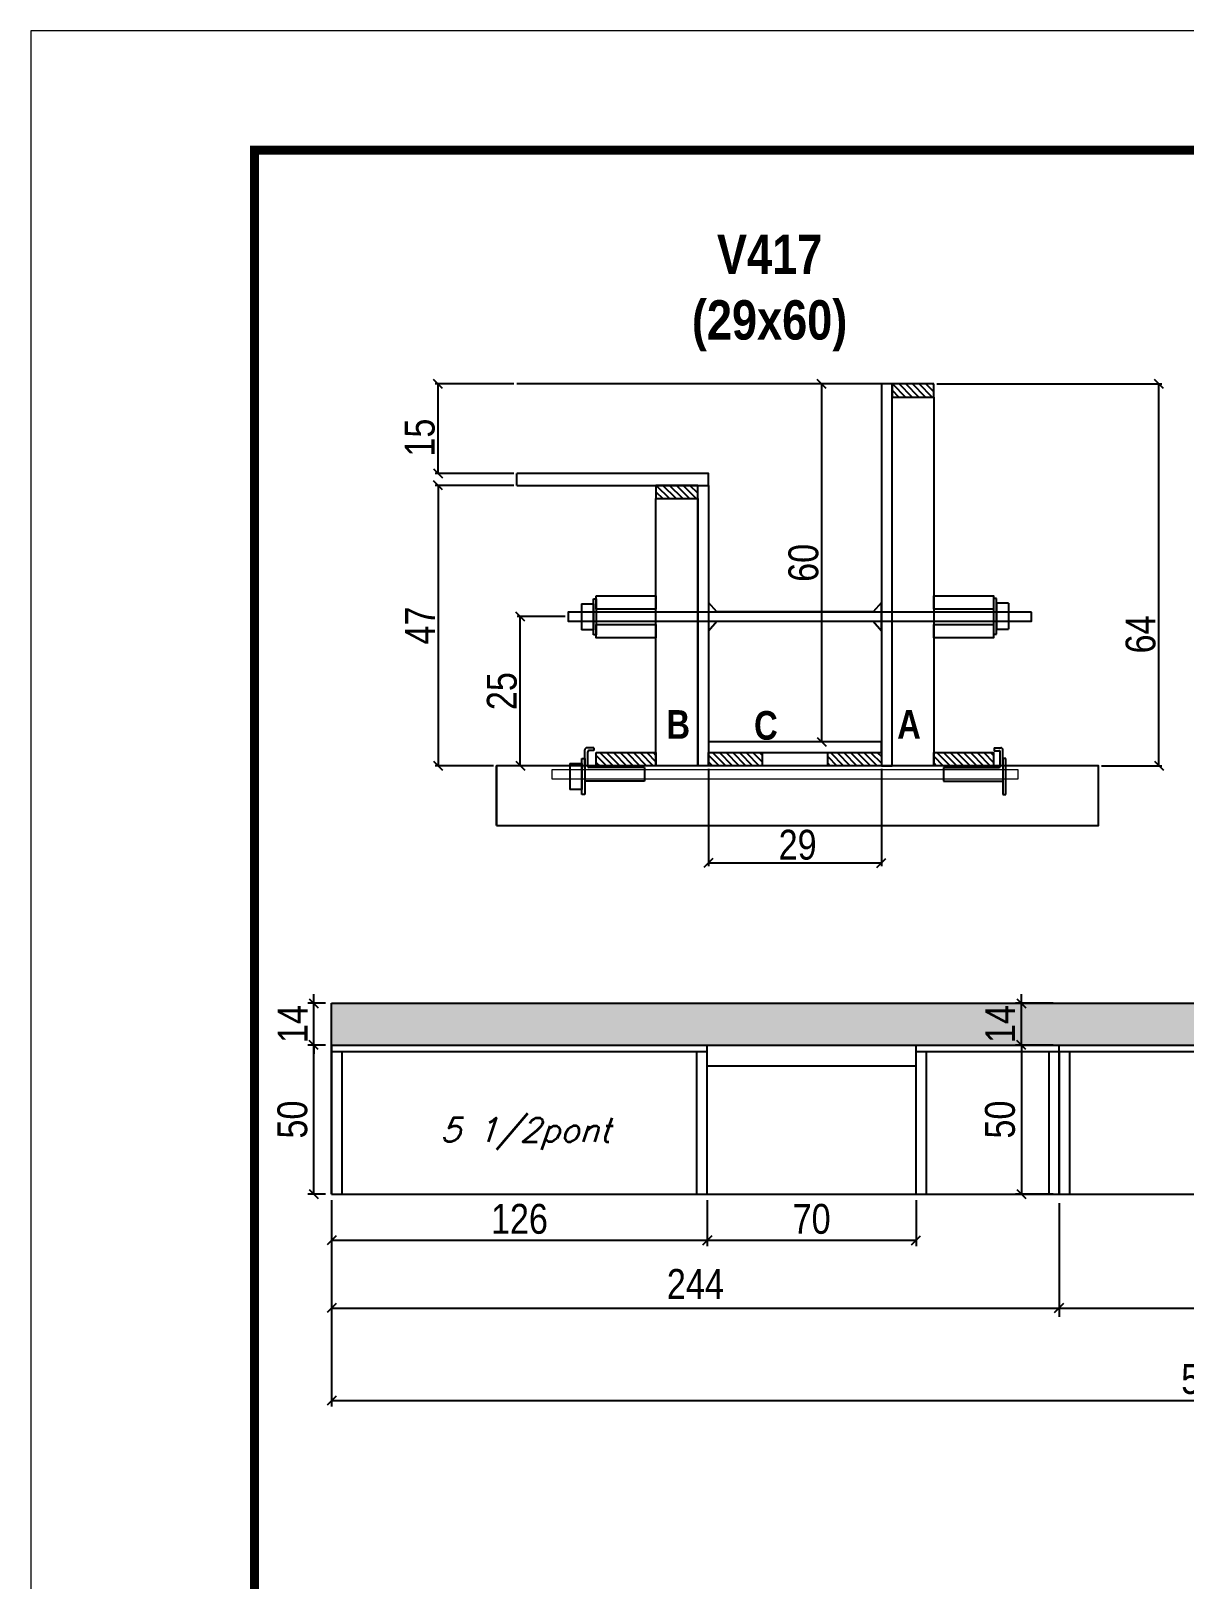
# Model space of a CAD drawing. Extents: x -3394 to 16474, y -5031 to 14397.
# Drawn here: x 5857 to 6244, y 10432 to 10951 of the extents above; entities that cross this region are included whole.
import ezdxf

# ---------------------------------------------------------------- set-up
doc = ezdxf.new("R2010")
doc.units = 0
doc.linetypes.add('DASHED', pattern=[0.75, 0.5, -0.25])
doc.layers.get('0').update_dxf_attribs({"linetype": 'CONTINUOUS'})
doc.layers.get('Defpoints').update_dxf_attribs({"linetype": 'CONTINUOUS'})
for name, color, linetype in [('1HACHURA MADEIRAS', 1, 'CONTINUOUS'), ('barrote', 251, 'CONTINUOUS'), ('COTA', 241, 'CONTINUOUS'), ('detalhes', 4, 'CONTINUOUS'), ('NOMENCLATURA', 7, 'CONTINUOUS'), ('Painéis', 200, 'CONTINUOUS'), ('presilha', 1, 'CONTINUOUS'), ('SARR_2.2x10', 60, 'CONTINUOUS'), ('SARR_2.2x7', 40, 'CONTINUOUS'), ('SARR_3.5x7', 81, 'CONTINUOUS'), ('texto', 7, 'CONTINUOUS'), ('Tubo de PVC', 51, 'CONTINUOUS')]:
    doc.layers.add(name, color=color, linetype=linetype)
for name, color, linetype, lineweight in [('CONCRETO', 251, 'CONTINUOUS', 25), ('Folhas', 255, 'CONTINUOUS', 9), ('SARRAFO DE PRESSAO', 251, 'DASHED', 9), ('SCO-___-LAJ', 2, 'CONTINUOUS', 0)]:
    doc.layers.add(name, color=color, linetype=linetype, lineweight=lineweight)
doc.styles.add('COTA TECNICA', font='techl___.ttf', dxfattribs={"height": 10})
doc.styles.add('COTA TECNICA 2X', font='techl___.ttf', dxfattribs={"height": 10})
doc.styles.add('ROMANS', font='romans.shx')
doc.styles.add('TECNICA', font='techb___.ttf', dxfattribs={"height": 10})
doc.dimstyles.new('PAINEL', dxfattribs={"dimtxt": 10, "dimasz": 3, "dimexe": 3, "dimexo": 3, "dimgap": 3, "dimtad": 1, "dimdec": 1, "dimzin": 12, "dimdsep": 46, "dimtxsty": 'COTA TECNICA', "dimblk1": 'OBLIQUE', "dimblk2": 'OBLIQUE', "dimsah": 1, "dimcen": 0.9, "dimclrd": 4, "dimclre": 4, "dimclrt": 240, "dimadec": 1, "dimazin": 3, "dimtfac": 1, "dimtdec": 1, "dimtmove": 0, "dimatfit": 3, "dimfxl": 1, "dimtolj": 1, "dimtzin": 12, "dimarcsym": 0})
doc.dimstyles.new('SECAO', dxfattribs={"dimscale": 0.333333, "dimtxt": 5, "dimasz": 9, "dimexe": 3, "dimexo": 3, "dimgap": 3, "dimtad": 1, "dimdec": 1, "dimlfac": 0.5, "dimzin": 12, "dimdsep": 46, "dimtxsty": 'COTA TECNICA 2X', "dimblk1": 'OBLIQUE', "dimblk2": 'OBLIQUE', "dimsah": 1, "dimcen": 0.9, "dimclrd": 4, "dimclre": 4, "dimclrt": 240, "dimadec": 1, "dimazin": 3, "dimtfac": 1, "dimtdec": 1, "dimtmove": 0, "dimatfit": 3, "dimfxl": 1, "dimtolj": 1, "dimtzin": 12, "dimarcsym": 0})

# ---------------------------------------------------------------- blocks, each defined once
blk = doc.blocks.new('9999999999')
at = {"layer": 'Folhas'}
blk.add_lwpolyline([(98138.98, 34190.21), (99623.98, 34190.21), (99623.98, 35240.21), (98138.98, 35240.21)], close=True, dxfattribs=at)
at = {"layer": 'Folhas', "color": 30, "const_width": 3}
blk.add_lwpolyline([(98213.98, 34230.21), (99583.98, 34230.21), (99583.98, 35200.21), (98213.98, 35200.21)], close=True, dxfattribs=at)
blk = doc.blocks.new('_Oblique')
at = {"color": 0, "linetype": 'ByBlock', "lineweight": -2}
blk.add_line((-0.5, -0.5), (0.5, 0.5), dxfattribs=at)
blk = doc.blocks.new('*D457')
at = {"layer": 'COTA', "color": 4, "lineweight": -2, "transparency": 16777216}
for p, q in [((6084.41, 10703.48), (6084.41, 10670.83)), ((6142.41, 10703.48), (6142.41, 10670.83)), ((6142.41, 10671.83), (6084.41, 10671.83))]:
    blk.add_line(p, q, dxfattribs=at)
at = {"layer": 'Defpoints', "color": 0, "transparency": 16777216}
for p in [(6084.41, 10704.48), (6142.41, 10704.48), (6084.41, 10671.83)]:
    blk.add_point(p, dxfattribs=at)
at = {"layer": 'COTA', "color": 4, "lineweight": -2, "transparency": 16777216, "xscale": 3, "yscale": 3, "zscale": 3, "rotation": 180}
blk.add_blockref('_Oblique', (6084.41, 10671.83), dxfattribs=at)
at = {"layer": 'COTA', "color": 4, "lineweight": -2, "transparency": 16777216, "xscale": 3, "yscale": 3, "zscale": 3}
blk.add_blockref('_Oblique', (6142.41, 10671.83), dxfattribs=at)
at = {"layer": 'COTA', "color": 240, "transparency": 16777216, "insert": (6114.32, 10677.92), "char_height": 10, "attachment_point": 5, "style": 'COTA TECNICA 2X'}
blk.add_mtext('\\A1;29', dxfattribs=at)
blk = doc.blocks.new('PRESILHA METÁLICA 1')
at = {"layer": 'presilha'}
for p, q in [((7.5, 10.64), (7.5, 19.86)), ((12, 21), (8.64, 21)), ((9, 11.57), (9, 18.93)), ((12, 19.5), (9.57, 19.5)), ((12, 21), (12, 19.5)), ((0, 13), (6, 13)), ((0, 13), (0, 0)), ((6, 15.5), (7.5, 15.5)), ((6, -2.5), (6, 15.5)), ((6, 13), (6, 0)), ((7.5, 15.5), (7.5, -2.5)), ((37.5, 11), (9.57, 11)), ((37.5, 11), (37.5, 4.1)), ((6, 0), (0, 0)), ((37.5, 4.1), (7.5, 4.1)), ((7.5, -2.5), (6, -2.5))]:
    blk.add_line(p, q, dxfattribs=at)
for centre, radius, start, end in [((8.64, 19.86), 1.14, 90, 180), ((9.57, 18.93), 0.57, 90, 180), ((9.57, 11.57), 0.57, 180, 270)]:
    blk.add_arc(centre, radius, start, end, dxfattribs=at)
blk = doc.blocks.new('PRESILHA METÁLICA 2')
at = {"layer": 'presilha'}
for p, q in [((-5.25, 23.5), (-5.25, 22)), ((-5.25, 23.5), (-1.89, 23.5)), ((-5.25, 22), (-2.82, 22)), ((-2.25, 14.07), (-2.25, 21.43)), ((-0.75, 14.64), (-0.75, 22.36)), ((0.75, 18), (-0.75, 18)), ((-0.75, 18), (-0.75, 0)), ((0.75, 0), (0.75, 18)), ((-30.75, 13.5), (-30.75, 6.6)), ((-30.75, 13.5), (-2.82, 13.5)), ((-30.75, 6.6), (-0.75, 6.6)), ((-0.75, 0), (0.75, 0))]:
    blk.add_line(p, q, dxfattribs=at)
for centre, radius, start, end in [((-1.89, 22.36), 1.14, 0, 90), ((-2.82, 21.43), 0.57, 0, 90), ((-2.82, 14.07), 0.57, 270, 0)]:
    blk.add_arc(centre, radius, start, end, dxfattribs=at)
blk = doc.blocks.new('*D458')
at = {"layer": 'COTA', "color": 4, "lineweight": -2, "transparency": 16777216}
for p, q in [((6019.11, 10798.48), (5992.76, 10798.48)), ((5993.76, 10798.48), (5993.76, 10704.48)), ((6012.36, 10704.48), (5992.76, 10704.48))]:
    blk.add_line(p, q, dxfattribs=at)
at = {"layer": 'Defpoints', "color": 0, "transparency": 16777216}
for p in [(6020.11, 10798.48), (5993.76, 10704.48), (6013.36, 10704.48)]:
    blk.add_point(p, dxfattribs=at)
at = {"layer": 'COTA', "color": 4, "lineweight": -2, "transparency": 16777216, "xscale": 3, "yscale": 3, "zscale": 3}
for p, rotation in [((5993.76, 10798.48), 90), ((5993.76, 10704.48), 270)]:
    blk.add_blockref('_Oblique', p, dxfattribs=dict(at, rotation=rotation))
at = {"layer": 'COTA', "color": 240, "transparency": 16777216, "insert": (5987.69, 10751.48), "char_height": 10, "attachment_point": 5, "rotation": 90, "style": 'COTA TECNICA 2X'}
blk.add_mtext('\\A1;47', dxfattribs=at)
blk = doc.blocks.new('*D459')
at = {"layer": 'COTA', "color": 4, "lineweight": -2, "transparency": 16777216}
for p, q in [((6141.41, 10832.48), (6121.41, 10832.48)), ((6122.41, 10712.48), (6122.41, 10832.48)), ((6134, 10712.48), (6121.41, 10712.48))]:
    blk.add_line(p, q, dxfattribs=at)
at = {"layer": 'Defpoints', "color": 0, "transparency": 16777216}
for p in [(6122.41, 10832.48), (6142.41, 10832.48), (6135, 10712.48)]:
    blk.add_point(p, dxfattribs=at)
at = {"layer": 'COTA', "color": 4, "lineweight": -2, "transparency": 16777216, "xscale": 3, "yscale": 3, "zscale": 3}
for p, rotation in [((6122.41, 10832.48), 90), ((6122.41, 10712.48), 270)]:
    blk.add_blockref('_Oblique', p, dxfattribs=dict(at, rotation=rotation))
at = {"layer": 'COTA', "color": 240, "transparency": 16777216, "insert": (6116.31, 10772.48), "char_height": 10, "attachment_point": 5, "rotation": 90, "style": 'COTA TECNICA 2X'}
blk.add_mtext('\\A1;60', dxfattribs=at)
blk = doc.blocks.new('*D460')
at = {"layer": 'COTA', "color": 4, "lineweight": -2, "transparency": 16777216}
for p, q in [((6019.11, 10832.48), (5992.76, 10832.48)), ((5993.76, 10802.48), (5993.76, 10832.48)), ((6019.11, 10802.48), (5992.76, 10802.48))]:
    blk.add_line(p, q, dxfattribs=at)
at = {"layer": 'Defpoints', "color": 0, "transparency": 16777216}
for p in [(5993.76, 10832.48), (6020.11, 10832.48), (6020.11, 10802.48)]:
    blk.add_point(p, dxfattribs=at)
at = {"layer": 'COTA', "color": 4, "lineweight": -2, "transparency": 16777216, "xscale": 3, "yscale": 3, "zscale": 3}
for p, rotation in [((5993.76, 10832.48), 90), ((5993.76, 10802.48), 270)]:
    blk.add_blockref('_Oblique', p, dxfattribs=dict(at, rotation=rotation))
at = {"layer": 'COTA', "color": 240, "transparency": 16777216, "insert": (5987.65, 10814.48), "char_height": 10, "attachment_point": 5, "rotation": 90, "style": 'COTA TECNICA 2X'}
blk.add_mtext('\\A1;15', dxfattribs=at)
blk = doc.blocks.new('*D461')
at = {"layer": 'COTA', "color": 4, "lineweight": -2, "transparency": 16777216}
for p, q in [((6161.01, 10832.48), (6236.48, 10832.48)), ((6235.48, 10704.48), (6235.48, 10832.48)), ((6216.27, 10704.48), (6236.48, 10704.48))]:
    blk.add_line(p, q, dxfattribs=at)
at = {"layer": 'Defpoints', "color": 0, "transparency": 16777216}
for p in [(6160.01, 10832.48), (6235.48, 10832.48), (6215.27, 10704.48)]:
    blk.add_point(p, dxfattribs=at)
at = {"layer": 'COTA', "color": 4, "lineweight": -2, "transparency": 16777216, "xscale": 3, "yscale": 3, "zscale": 3}
for p, rotation in [((6235.48, 10832.48), 90), ((6235.48, 10704.48), 270)]:
    blk.add_blockref('_Oblique', p, dxfattribs=dict(at, rotation=rotation))
at = {"layer": 'COTA', "color": 240, "transparency": 16777216, "insert": (6229.38, 10748.48), "char_height": 10, "attachment_point": 5, "rotation": 90, "style": 'COTA TECNICA 2X'}
blk.add_mtext('\\A1;64', dxfattribs=at)
blk = doc.blocks.new('*D463')
at = {"layer": 'COTA', "color": 4, "lineweight": -2, "transparency": 16777216}
for p, q in [((6036.33, 10754.48), (6020.28, 10754.48)), ((6021.28, 10704.48), (6021.28, 10754.48)), ((6045.81, 10704.48), (6020.28, 10704.48))]:
    blk.add_line(p, q, dxfattribs=at)
at = {"layer": 'Defpoints', "color": 0, "transparency": 16777216}
for p in [(6021.28, 10754.48), (6037.33, 10754.48), (6046.81, 10704.48)]:
    blk.add_point(p, dxfattribs=at)
at = {"layer": 'COTA', "color": 4, "lineweight": -2, "transparency": 16777216, "xscale": 3, "yscale": 3, "zscale": 3}
for p, rotation in [((6021.28, 10754.48), 90), ((6021.28, 10704.48), 270)]:
    blk.add_blockref('_Oblique', p, dxfattribs=dict(at, rotation=rotation))
at = {"layer": 'COTA', "color": 240, "transparency": 16777216, "insert": (6015.17, 10729.48), "char_height": 10, "attachment_point": 5, "rotation": 90, "style": 'COTA TECNICA 2X'}
blk.add_mtext('\\A1;25', dxfattribs=at)
blk = doc.blocks.new('*D471')
at = {"layer": 'COTA', "color": 4, "linetype": 'ByBlock', "lineweight": -2, "transparency": 16777216}
for p, q in [((5958.02, 10557.83), (5958.02, 10519.64)), ((6202.02, 10557.83), (6202.02, 10519.64)), ((5958.02, 10522.64), (6202.02, 10522.64))]:
    blk.add_line(p, q, dxfattribs=at)
at = {"layer": 'Defpoints', "color": 0, "linetype": 'ByBlock', "transparency": 16777216}
for p in [(5958.02, 10560.83), (6202.02, 10560.83), (6202.02, 10522.64)]:
    blk.add_point(p, dxfattribs=at)
at = {"layer": 'COTA', "color": 4, "linetype": 'ByBlock', "lineweight": -2, "transparency": 16777216, "xscale": 3, "yscale": 3, "zscale": 3, "rotation": 180}
blk.add_blockref('_Oblique', (5958.02, 10522.64), dxfattribs=at)
at = {"layer": 'COTA', "color": 4, "linetype": 'ByBlock', "lineweight": -2, "transparency": 16777216, "xscale": 3, "yscale": 3, "zscale": 3}
blk.add_blockref('_Oblique', (6202.02, 10522.64), dxfattribs=at)
at = {"layer": 'COTA', "color": 240, "linetype": 'ByBlock', "transparency": 16777216, "insert": (6080.02, 10530.71), "char_height": 10, "attachment_point": 5, "style": 'COTA TECNICA'}
blk.add_mtext('\\A1;244', dxfattribs=at)
blk = doc.blocks.new('*D472')
at = {"layer": 'COTA', "color": 4, "linetype": 'ByBlock', "lineweight": -2, "transparency": 16777216}
for p, q in [((6202.02, 10557.83), (6202.02, 10519.64)), ((6434.02, 10557.83), (6434.02, 10519.64)), ((6202.02, 10522.64), (6434.02, 10522.64))]:
    blk.add_line(p, q, dxfattribs=at)
at = {"layer": 'Defpoints', "color": 0, "linetype": 'ByBlock', "transparency": 16777216}
for p in [(6202.02, 10560.83), (6434.02, 10560.83), (6434.02, 10522.64)]:
    blk.add_point(p, dxfattribs=at)
at = {"layer": 'COTA', "color": 4, "linetype": 'ByBlock', "lineweight": -2, "transparency": 16777216, "xscale": 3, "yscale": 3, "zscale": 3, "rotation": 180}
blk.add_blockref('_Oblique', (6202.02, 10522.64), dxfattribs=at)
at = {"layer": 'COTA', "color": 4, "linetype": 'ByBlock', "lineweight": -2, "transparency": 16777216, "xscale": 3, "yscale": 3, "zscale": 3}
blk.add_blockref('_Oblique', (6434.02, 10522.64), dxfattribs=at)
at = {"layer": 'COTA', "color": 240, "linetype": 'ByBlock', "transparency": 16777216, "insert": (6318.02, 10530.86), "char_height": 10, "attachment_point": 5, "style": 'COTA TECNICA'}
blk.add_mtext('\\A1;232', dxfattribs=at)
blk = doc.blocks.new('*D473')
at = {"layer": 'COTA', "color": 4, "linetype": 'Continuous', "lineweight": -2, "transparency": 16777216}
for p, q in [((5958.02, 10558.83), (5958.02, 10489.62)), ((6547.02, 10558.83), (6547.02, 10489.62)), ((5958.02, 10491.62), (6547.02, 10491.62))]:
    blk.add_line(p, q, dxfattribs=at)
at = {"layer": 'Defpoints', "color": 0, "linetype": 'Continuous', "transparency": 16777216}
for p in [(5958.02, 10560.83), (6547.02, 10560.83), (6547.02, 10491.62)]:
    blk.add_point(p, dxfattribs=at)
at = {"layer": 'COTA', "color": 4, "linetype": 'Continuous', "lineweight": -2, "transparency": 16777216, "xscale": 3, "yscale": 3, "zscale": 3, "rotation": 180}
blk.add_blockref('_Oblique', (5958.02, 10491.62), dxfattribs=at)
at = {"layer": 'COTA', "color": 4, "linetype": 'Continuous', "lineweight": -2, "transparency": 16777216, "xscale": 3, "yscale": 3, "zscale": 3}
blk.add_blockref('_Oblique', (6547.02, 10491.62), dxfattribs=at)
at = {"layer": 'COTA', "color": 240, "linetype": 'Continuous', "transparency": 16777216, "insert": (6252.52, 10498.76), "char_height": 10, "attachment_point": 5, "style": 'COTA TECNICA'}
blk.add_mtext('\\A1;589', dxfattribs=at)
blk = doc.blocks.new('*D474')
at = {"layer": 'COTA', "color": 4, "linetype": 'Continuous', "lineweight": -2, "transparency": 16777216}
for p, q in [((5958.02, 10558.83), (5958.02, 10543.36)), ((6084.02, 10558.83), (6084.02, 10543.36)), ((5958.02, 10545.36), (6084.02, 10545.36))]:
    blk.add_line(p, q, dxfattribs=at)
at = {"layer": 'Defpoints', "color": 0, "linetype": 'Continuous', "transparency": 16777216}
for p in [(5958.02, 10560.83), (6084.02, 10560.83), (6084.02, 10545.36)]:
    blk.add_point(p, dxfattribs=at)
at = {"layer": 'COTA', "color": 4, "linetype": 'Continuous', "lineweight": -2, "transparency": 16777216, "xscale": 3, "yscale": 3, "zscale": 3, "rotation": 180}
blk.add_blockref('_Oblique', (5958.02, 10545.36), dxfattribs=at)
at = {"layer": 'COTA', "color": 4, "linetype": 'Continuous', "lineweight": -2, "transparency": 16777216, "xscale": 3, "yscale": 3, "zscale": 3}
blk.add_blockref('_Oblique', (6084.02, 10545.36), dxfattribs=at)
at = {"layer": 'COTA', "color": 240, "linetype": 'Continuous', "transparency": 16777216, "insert": (6021.02, 10552.47), "char_height": 10, "attachment_point": 5, "style": 'COTA TECNICA'}
blk.add_mtext('\\A1;126', dxfattribs=at)
blk = doc.blocks.new('*D475')
at = {"layer": 'COTA', "color": 4, "linetype": 'Continuous', "lineweight": -2, "transparency": 16777216}
for p, q in [((6084.02, 10558.83), (6084.02, 10543.36)), ((6154.02, 10558.83), (6154.02, 10543.36)), ((6084.02, 10545.36), (6154.02, 10545.36))]:
    blk.add_line(p, q, dxfattribs=at)
at = {"layer": 'Defpoints', "color": 0, "linetype": 'Continuous', "transparency": 16777216}
for p in [(6084.02, 10560.83), (6154.02, 10560.83), (6154.02, 10545.36)]:
    blk.add_point(p, dxfattribs=at)
at = {"layer": 'COTA', "color": 4, "linetype": 'Continuous', "lineweight": -2, "transparency": 16777216, "xscale": 3, "yscale": 3, "zscale": 3, "rotation": 180}
blk.add_blockref('_Oblique', (6084.02, 10545.36), dxfattribs=at)
at = {"layer": 'COTA', "color": 4, "linetype": 'Continuous', "lineweight": -2, "transparency": 16777216, "xscale": 3, "yscale": 3, "zscale": 3}
blk.add_blockref('_Oblique', (6154.02, 10545.36), dxfattribs=at)
at = {"layer": 'COTA', "color": 240, "linetype": 'Continuous', "transparency": 16777216, "insert": (6119.02, 10552.47), "char_height": 10, "attachment_point": 5, "style": 'COTA TECNICA'}
blk.add_mtext('\\A1;70', dxfattribs=at)
blk = doc.blocks.new('*D510')
at = {"layer": 'COTA', "color": 4, "linetype": 'Continuous', "lineweight": -2, "transparency": 16777216}
for p, q in [((6200.02, 10610.83), (6187.35, 10610.83)), ((6189.35, 10610.83), (6189.35, 10560.83)), ((6200.02, 10560.83), (6187.35, 10560.83))]:
    blk.add_line(p, q, dxfattribs=at)
at = {"layer": 'Defpoints', "color": 0, "linetype": 'Continuous', "transparency": 16777216}
for p in [(6202.02, 10610.83), (6189.35, 10560.83), (6202.02, 10560.83)]:
    blk.add_point(p, dxfattribs=at)
at = {"layer": 'COTA', "color": 4, "linetype": 'Continuous', "lineweight": -2, "transparency": 16777216, "xscale": 3, "yscale": 3, "zscale": 3}
for p, rotation in [((6189.35, 10610.83), 90), ((6189.35, 10560.83), 270)]:
    blk.add_blockref('_Oblique', p, dxfattribs=dict(at, rotation=rotation))
at = {"layer": 'COTA', "color": 240, "linetype": 'Continuous', "transparency": 16777216, "insert": (6182.24, 10585.83), "char_height": 10, "attachment_point": 5, "rotation": 90, "style": 'COTA TECNICA'}
blk.add_mtext('\\A1;50', dxfattribs=at)
blk = doc.blocks.new('*D511')
at = {"layer": 'COTA', "color": 4, "linetype": 'Continuous', "lineweight": -2, "transparency": 16777216}
for p, q in [((6189.35, 10624.83), (6189.35, 10627.83)), ((6200.02, 10624.83), (6187.35, 10624.83)), ((6189.35, 10610.83), (6189.35, 10624.83)), ((6200.02, 10610.83), (6187.35, 10610.83)), ((6189.35, 10610.83), (6189.35, 10607.83))]:
    blk.add_line(p, q, dxfattribs=at)
at = {"layer": 'Defpoints', "color": 0, "linetype": 'Continuous', "transparency": 16777216}
for p in [(6189.35, 10624.83), (6202.02, 10624.83), (6202.02, 10610.83)]:
    blk.add_point(p, dxfattribs=at)
at = {"layer": 'COTA', "color": 4, "linetype": 'Continuous', "lineweight": -2, "transparency": 16777216, "xscale": 3, "yscale": 3, "zscale": 3}
for p, rotation in [((6189.35, 10624.83), 270), ((6189.35, 10610.83), 90)]:
    blk.add_blockref('_Oblique', p, dxfattribs=dict(at, rotation=rotation))
at = {"layer": 'COTA', "color": 240, "linetype": 'Continuous', "transparency": 16777216, "insert": (6182.27, 10617.83), "char_height": 10, "attachment_point": 5, "rotation": 90, "style": 'COTA TECNICA'}
blk.add_mtext('\\A1;14', dxfattribs=at)
blk = doc.blocks.new('*D1659')
at = {"layer": 'COTA', "color": 4, "linetype": 'Continuous', "lineweight": -2, "transparency": 16777216}
for p, q in [((5956.02, 10610.83), (5950.04, 10610.83)), ((5952.04, 10560.83), (5952.04, 10610.83)), ((5956.02, 10560.83), (5950.04, 10560.83))]:
    blk.add_line(p, q, dxfattribs=at)
at = {"layer": 'Defpoints', "color": 0, "linetype": 'Continuous', "transparency": 16777216}
for p in [(5952.04, 10610.83), (5958.02, 10610.83), (5958.02, 10560.83)]:
    blk.add_point(p, dxfattribs=at)
at = {"layer": 'COTA', "color": 4, "linetype": 'Continuous', "lineweight": -2, "transparency": 16777216, "xscale": 3, "yscale": 3, "zscale": 3}
for p, rotation in [((5952.04, 10610.83), 90), ((5952.04, 10560.83), 270)]:
    blk.add_blockref('_Oblique', p, dxfattribs=dict(at, rotation=rotation))
at = {"layer": 'COTA', "color": 240, "linetype": 'Continuous', "transparency": 16777216, "insert": (5944.93, 10585.83), "char_height": 10, "attachment_point": 5, "rotation": 90, "style": 'COTA TECNICA'}
blk.add_mtext('\\A1;50', dxfattribs=at)
blk = doc.blocks.new('*D1660')
at = {"layer": 'COTA', "color": 4, "linetype": 'Continuous', "lineweight": -2, "transparency": 16777216}
for p, q in [((5952.04, 10624.83), (5952.04, 10627.83)), ((5956.02, 10624.83), (5950.04, 10624.83)), ((5952.04, 10610.83), (5952.04, 10624.83)), ((5956.02, 10610.83), (5950.04, 10610.83)), ((5952.04, 10610.83), (5952.04, 10607.83))]:
    blk.add_line(p, q, dxfattribs=at)
at = {"layer": 'Defpoints', "color": 0, "linetype": 'Continuous', "transparency": 16777216}
for p in [(5952.04, 10624.83), (5958.02, 10624.83), (5958.02, 10610.83)]:
    blk.add_point(p, dxfattribs=at)
at = {"layer": 'COTA', "color": 4, "linetype": 'Continuous', "lineweight": -2, "transparency": 16777216, "xscale": 3, "yscale": 3, "zscale": 3}
for p, rotation in [((5952.04, 10624.83), 270), ((5952.04, 10610.83), 90)]:
    blk.add_blockref('_Oblique', p, dxfattribs=dict(at, rotation=rotation))
at = {"layer": 'COTA', "color": 240, "linetype": 'Continuous', "transparency": 16777216, "insert": (5944.97, 10617.83), "char_height": 10, "attachment_point": 5, "rotation": 90, "style": 'COTA TECNICA'}
blk.add_mtext('\\A1;14', dxfattribs=at)

msp = doc.modelspace()

# ---------------------------------------------------------------- hatches: boundary and pattern name
at = {"layer": 'COTA', "linetype": 'Continuous'}
h = msp.add_hatch(dxfattribs=at)
h.set_pattern_fill('AR-CONC', color=256, scale=0.05)
h.paths.add_polyline_path([(6407.02, 10580.83), (6434.02, 10580.83), (6434.02, 10610.83), (6547.02, 10610.83), (6547.02, 10560.83), (6567.24, 10560.83), (6567.24, 10607.83), (6834.24, 10607.83), (6834.24, 10570.83), (6861.24, 10570.83), (6861.24, 10592.83), (7250.24, 10592.83), (7250.24, 10609.83), (6861.24, 10609.83), (6861.24, 10612.83), (6861.24, 10624.83), (6434.02, 10624.83), (5958.02, 10624.83), (5958.02, 10610.83), (6407.02, 10610.83)])
at = {"layer": 'SARR_2.2x10'}
h = msp.add_hatch(dxfattribs=at)
h.set_pattern_fill('ANSI31', color=256, scale=0.5, angle=90)
h.set_pattern_definition([(135, (39144.6355, -112807.6864), (-1.122532015, -1.122532015), [])])
h.paths.add_polyline_path([(6046.81, 10708.88), (6046.81, 10704.48), (6066.81, 10704.48), (6066.81, 10708.88)])
h = msp.add_hatch(dxfattribs=at)
h.set_pattern_fill('ANSI31', color=256, scale=0.5, angle=90)
h.set_pattern_definition([(135, (39277.8355, -112807.6864), (-1.122532015, -1.122532015), [])])
h.paths.add_polyline_path([(6160.01, 10708.88), (6160.01, 10704.48), (6180.01, 10704.48), (6180.01, 10708.88)])
at = {"layer": 'SARR_2.2x7'}
h = msp.add_hatch(dxfattribs=at)
h.set_pattern_fill('ANSI31', color=256, scale=0.5, angle=90)
h.set_pattern_definition([(135, (39168.6355, -112684.0864), (-1.122532015, -1.122532015), [])])
h.paths.add_polyline_path([(6146.01, 10832.48), (6146.01, 10828.08), (6160.01, 10828.08), (6160.01, 10832.48)])
h = msp.add_hatch(dxfattribs=at)
h.set_pattern_fill('ANSI31', color=256, scale=0.5, angle=90)
h.set_pattern_definition([(135, (39089.4355, -112718.0864), (-1.122532015, -1.122532015), [])])
h.paths.add_polyline_path([(6066.81, 10798.48), (6066.81, 10794.08), (6080.81, 10794.08), (6080.81, 10798.48)])
h = msp.add_hatch(dxfattribs=at)
h.set_pattern_fill('ANSI31', color=256, scale=0.5, angle=90)
h.set_pattern_definition([(135, (39272.2355, -112807.6864), (-1.122532015, -1.122532015), [])])
h.paths.add_polyline_path([(6084.41, 10708.88), (6084.41, 10704.48), (6102.41, 10704.48), (6102.41, 10708.88)])
h = msp.add_hatch(dxfattribs=at)
h.set_pattern_fill('ANSI31', color=256, scale=0.5, angle=90)
h.set_pattern_definition([(135, (39316.2355, -112807.6864), (-1.122532015, -1.122532015), [])])
h.paths.add_polyline_path([(6124.41, 10708.88), (6124.41, 10704.48), (6142.41, 10704.48), (6142.41, 10708.88)])

# ---------------------------------------------------------------- linework, layer by layer
at = {"layer": '1HACHURA MADEIRAS', "elevation": 0}
for points in [[(6046.81, 10761.39), (6066.81, 10761.39), (6066.81, 10756.99), (6046.81, 10756.99)], [(6046.81, 10751.79), (6066.81, 10751.79), (6066.81, 10747.39), (6046.81, 10747.39)]]:
    msp.add_lwpolyline(points, close=True, dxfattribs=at)
at = {"layer": '1HACHURA MADEIRAS'}
for points in [[(6160.01, 10761.39), (6180.01, 10761.39), (6180.01, 10756.99), (6160.01, 10756.99)], [(6160.01, 10751.79), (6180.01, 10751.79), (6180.01, 10747.39), (6160.01, 10747.39)]]:
    msp.add_lwpolyline(points, close=True, dxfattribs=at)
at = {"layer": 'barrote', "elevation": 0}
msp.add_lwpolyline([(6013.36, 10684.48), (6215.27, 10684.48), (6215.27, 10704.48), (6013.36, 10704.48)], close=True, dxfattribs=at)
at = {"layer": 'CONCRETO', "linetype": 'Continuous'}
msp.add_line((6142.41, 10832.48), (6020.11, 10832.48), dxfattribs=at)
at = {"layer": 'COTA', "linetype": 'ByBlock'}
msp.add_line((5958.02, 10624.83), (6434.02, 10624.83), dxfattribs=at)
at = {"layer": 'COTA', "linetype": 'Continuous'}
msp.add_line((5958.02, 10610.83), (5958.02, 10624.83), dxfattribs=at)
at = {"layer": 'detalhes', "color": 250}
msp.add_line((6013.36, 10684.48), (6013.36, 10704.48), dxfattribs=at)
at = {"layer": 'Painéis', "linetype": 'Continuous'}
msp.add_line((6020.11, 10798.48), (6020.11, 10802.48), dxfattribs=at)
at = {"layer": 'Painéis', "linetype": 'ByBlock'}
for p, q in [((5958.02, 10610.83), (6407.02, 10610.83)), ((5958.02, 10560.83), (5958.02, 10610.83)), ((6202.02, 10560.83), (6202.02, 10610.83)), ((5958.02, 10560.83), (5958.02, 10570.83)), ((5958.02, 10560.83), (5958.02, 10570.83)), ((5958.02, 10560.83), (6434.02, 10560.83))]:
    msp.add_line(p, q, dxfattribs=at)
at = {"layer": 'Painéis', "linetype": 'Continuous', "elevation": 0}
for points in [[(6146.01, 10704.48), (6146.01, 10832.48), (6142.41, 10832.48), (6142.41, 10704.48)], [(6080.81, 10704.48), (6080.81, 10798.48), (6084.41, 10798.48), (6084.41, 10704.48)], [(6142.41, 10712.48), (6084.41, 10712.48), (6084.41, 10708.88), (6142.41, 10708.88)]]:
    msp.add_lwpolyline(points, close=True, dxfattribs=at)
msp.add_lwpolyline([(6020.11, 10798.48), (6084.41, 10798.48), (6084.41, 10802.48), (6020.11, 10802.48)], dxfattribs=at)
at = {"layer": 'presilha'}
for p, q in [((6045.81, 10760.39, 0), (6046.81, 10760.39, 0)), ((6045.81, 10748.39, 0), (6045.81, 10760.39, 0)), ((6046.81, 10760.39, 0), (6046.81, 10748.39, 0)), ((6181.01, 10760.58), (6180.01, 10760.58)), ((6180.01, 10760.58), (6180.01, 10748.58)), ((6181.01, 10748.58), (6181.01, 10760.58)), ((6041.81, 10758.73, 0), (6045.81, 10758.73, 0)), ((6041.81, 10758.73, 0), (6041.81, 10750.06, 0)), ((6045.81, 10758.73, 0), (6045.81, 10750.06, 0)), ((6185.01, 10758.92), (6181.01, 10758.92)), ((6181.01, 10758.92), (6181.01, 10750.25)), ((6185.01, 10758.92), (6185.01, 10750.25)), ((6045.81, 10750.06, 0), (6041.81, 10750.06, 0)), ((6181.01, 10750.25), (6185.01, 10750.25)), ((6046.81, 10748.39, 0), (6045.81, 10748.39, 0)), ((6180.01, 10748.58), (6181.01, 10748.58))]:
    msp.add_line(p, q, dxfattribs=at)
msp.add_lwpolyline([(6192.79, 10755.98), (6037.33, 10755.98), (6037.33, 10752.98), (6192.79, 10752.98)], close=True, dxfattribs=at)
at = {"layer": 'SARR_2.2x10', "elevation": 0}
for points in [[(6046.81, 10708.88), (6066.81, 10708.88), (6066.81, 10704.48), (6046.81, 10704.48)], [(6160.01, 10708.88), (6180.01, 10708.88), (6180.01, 10704.48), (6160.01, 10704.48)]]:
    msp.add_lwpolyline(points, close=True, dxfattribs=at)
at = {"layer": 'SARR_2.2x7', "linetype": 'Continuous'}
for p, q in [((5958.02, 10608.63), (6084.02, 10608.63)), ((6154.02, 10608.63), (6202.02, 10608.63)), ((6202.02, 10608.63), (6385.02, 10608.63)), ((6084.02, 10603.83), (6154.02, 10603.83))]:
    msp.add_line(p, q, dxfattribs=at)
at = {"layer": 'SARR_2.2x7', "elevation": 0}
for points in [[(6160.01, 10832.48), (6146.01, 10832.48), (6146.01, 10828.08), (6160.01, 10828.08)], [(6080.81, 10798.48), (6066.81, 10798.48), (6066.81, 10794.08), (6080.81, 10794.08)], [(6084.41, 10708.88), (6102.41, 10708.88), (6102.41, 10704.48), (6084.41, 10704.48)], [(6124.41, 10708.88), (6142.41, 10708.88), (6142.41, 10704.48), (6124.41, 10704.48)]]:
    msp.add_lwpolyline(points, close=True, dxfattribs=at)
at = {"layer": 'SARR_3.5x7'}
for p, q in [((5958.02, 10610.83), (5958.02, 10560.83)), ((6084.02, 10560.83), (6084.02, 10610.83)), ((6154.02, 10560.83), (6154.02, 10610.83)), ((5961.52, 10608.63), (5961.52, 10560.83)), ((6080.52, 10560.83), (6080.52, 10608.63)), ((6157.52, 10560.83), (6157.52, 10608.63)), ((6198.52, 10608.63), (6198.52, 10560.83)), ((6202.02, 10608.63), (6202.02, 10560.83)), ((6205.52, 10608.63), (6205.52, 10560.83)), ((5958.02, 10560.83), (5961.52, 10560.83)), ((6198.52, 10560.83), (6202.02, 10560.83)), ((6202.02, 10560.83), (6205.52, 10560.83))]:
    msp.add_line(p, q, dxfattribs=at)
at = {"layer": 'SARR_3.5x7', "elevation": 0}
for points in [[(6146.01, 10828.08), (6160.01, 10828.08), (6160.01, 10704.48), (6146.01, 10704.48)], [(6066.81, 10794.08), (6080.81, 10794.08), (6080.81, 10704.48), (6066.81, 10704.48)]]:
    msp.add_lwpolyline(points, close=True, dxfattribs=at)
at = {"layer": 'SCO-___-LAJ', "color": 1, "elevation": 0}
msp.add_lwpolyline([(6031.96, 10703.15), (6188.13, 10703.15), (6188.13, 10699.95), (6031.96, 10699.95)], close=True, dxfattribs=at)
at = {"layer": 'Tubo de PVC'}
msp.add_lwpolyline([(6084.41, 10759.23), (6084.41, 10749.74), (6087.21, 10752.89), (6139.61, 10752.89), (6142.41, 10749.74), (6142.41, 10759.23), (6139.61, 10756.08), (6087.21, 10756.08)], close=True, dxfattribs=at)

# ---------------------------------------------------------------- block references
at = {"layer": 'presilha', "xscale": 0.6666666666666666, "yscale": 0.6666666666666666, "zscale": 0.6666666666666666}
for name, p in [('PRESILHA METÁLICA 1', (6037.94, 10696.52)), ('PRESILHA METÁLICA 2', (6183.69, 10694.85))]:
    msp.add_blockref(name, p, dxfattribs=at)
at = {"layer": 'SARRAFO DE PRESSAO', "color": 6, "linetype": 'ByBlock'}
msp.add_blockref('9999999999', (-92281.77, -24289.38), dxfattribs=at)

# ---------------------------------------------------------------- texts
at = {"layer": 'detalhes', "style": 'TECNICA'}
for s, p in [('B', (6070.3, 10713.5)), ('C', (6099.71, 10713.19)), ('A', (6147.7, 10713.5))]:
    msp.add_text(s, height=9.6, dxfattribs=at).set_placement(p)
at = {"layer": 'NOMENCLATURA', "insert": (6104.92, 10882.55), "char_height": 13.2, "attachment_point": 2, "style": 'TECNICA'}
msp.add_mtext_dynamic_manual_height_columns('V417\\P(29x60)', width=13.2, gutter_width=1, heights=[0], dxfattribs=at)
at = {"layer": 'texto', "color": 2, "insert": (6023.02, 10581.05), "char_height": 8, "attachment_point": 5, "style": 'ROMANS'}
msp.add_mtext('{\\Q19;\\C256;5 1/2pont}', dxfattribs=at)

# ---------------------------------------------------------------- dimensions: what is measured, and where the dimension line sits
at = {"layer": 'COTA'}
for base, p1, p2, angle, picture, middle in [((5993.76, 10832.48), (6020.11, 10802.48), (6020.11, 10832.48), 90, '*D460', (5993.76, 10814.48)), ((6122.41, 10832.48), (6135, 10712.48), (6142.41, 10832.48), 90, '*D459', (6122.41, 10772.48)), ((6235.48, 10832.48), (6215.27, 10704.48), (6160.01, 10832.48), 90, '*D461', (6235.48, 10748.48)), ((6084.41, 10671.83), (6142.41, 10704.48), (6084.41, 10704.48), 180, '*D457', (6114.32, 10671.83))]:
    dim = msp.add_linear_dim(base=base, p1=p1, p2=p2, angle=angle, dimstyle='SECAO', dxfattribs=at)
    dim.commit()
    dim.dimension.update_dxf_attribs({"geometry": picture, "text_midpoint": middle, "dimtype": 160})
for base, p1, p2, picture, middle in [((5993.76, 10704.48), (6020.11, 10798.48), (6013.36, 10704.48), '*D458', (5987.69, 10751.48)), ((6021.28, 10754.48), (6046.81, 10704.48), (6037.33, 10754.48), '*D463', (6015.17, 10729.48))]:
    dim = msp.add_linear_dim(base=base, p1=p1, p2=p2, angle=90, dimstyle='SECAO', dxfattribs=at)
    dim.commit()
    dim.dimension.update_dxf_attribs({"geometry": picture, "text_midpoint": middle})
at = {"layer": 'COTA', "linetype": 'Continuous'}
for base, p1, p2, picture, middle in [((5952.04, 10624.83), (5958.02, 10610.83), (5958.02, 10624.83), '*D1660', (5944.97, 10617.83)), ((6189.35, 10624.83), (6202.02, 10610.83), (6202.02, 10624.83), '*D511', (6182.27, 10617.83)), ((5952.04, 10610.83), (5958.02, 10560.83), (5958.02, 10610.83), '*D1659', (5944.93, 10585.83)), ((6189.35, 10560.83), (6202.02, 10610.83), (6202.02, 10560.83), '*D510', (6182.24, 10585.83))]:
    dim = msp.add_linear_dim(base=base, p1=p1, p2=p2, angle=90, dimstyle='PAINEL', override={"dimexe": 2, "dimexo": 2, "dimgap": 2, "dimadec": 8, "dimtix": 1, "dimatfit": 2, "dimldrblk": 'Oblique'}, dxfattribs=at)
    dim.commit()
    dim.dimension.update_dxf_attribs({"geometry": picture, "text_midpoint": middle})
at = {"layer": 'COTA', "linetype": 'ByBlock'}
dim = msp.add_linear_dim(base=(6202.02, 10522.64), p1=(5958.02, 10560.83), p2=(6202.02, 10560.83), dimstyle='PAINEL', dxfattribs=at)
dim.commit()
dim.dimension.update_dxf_attribs({"geometry": '*D471', "text_midpoint": (6080.02, 10530.71)})
at = {"layer": 'COTA', "linetype": 'Continuous'}
for base, p1, p2, override, picture, middle in [((6547.02, 10491.62), (5958.02, 10560.83), (6547.02, 10560.83), {"dimexe": 2, "dimexo": 2, "dimgap": 2, "dimadec": 8, "dimtix": 1, "dimatfit": 2, "dimldrblk": 'Oblique'}, '*D473', (6252.52, 10498.76)), ((6084.02, 10545.36), (5958.02, 10560.83), (6084.02, 10560.83), {"dimexe": 2, "dimexo": 2, "dimgap": 2, "dimadec": 8, "dimtix": 1, "dimatfit": 2, "dimldrblk": 'Oblique'}, '*D474', (6021.02, 10552.47)), ((6154.02, 10545.36), (6084.02, 10560.83), (6154.02, 10560.83), {"dimexe": 2, "dimexo": 2, "dimgap": 2, "dimadec": 8, "dimtix": 1, "dimtmove": 1, "dimatfit": 2, "dimldrblk": 'Oblique'}, '*D475', (6119.02, 10552.47))]:
    dim = msp.add_linear_dim(base=base, p1=p1, p2=p2, dimstyle='PAINEL', override=override, dxfattribs=at)
    dim.commit()
    dim.dimension.update_dxf_attribs({"geometry": picture, "text_midpoint": middle})
at = {"layer": 'COTA', "linetype": 'ByBlock'}
dim = msp.add_linear_dim(base=(6434.02, 10522.64), p1=(6202.02, 10560.83), p2=(6434.02, 10560.83), dimstyle='PAINEL', override={"dimtmove": 1}, dxfattribs=at)
dim.commit()
dim.dimension.update_dxf_attribs({"geometry": '*D472', "text_midpoint": (6318.02, 10530.86)})

doc.saveas('drawing.dxf')
